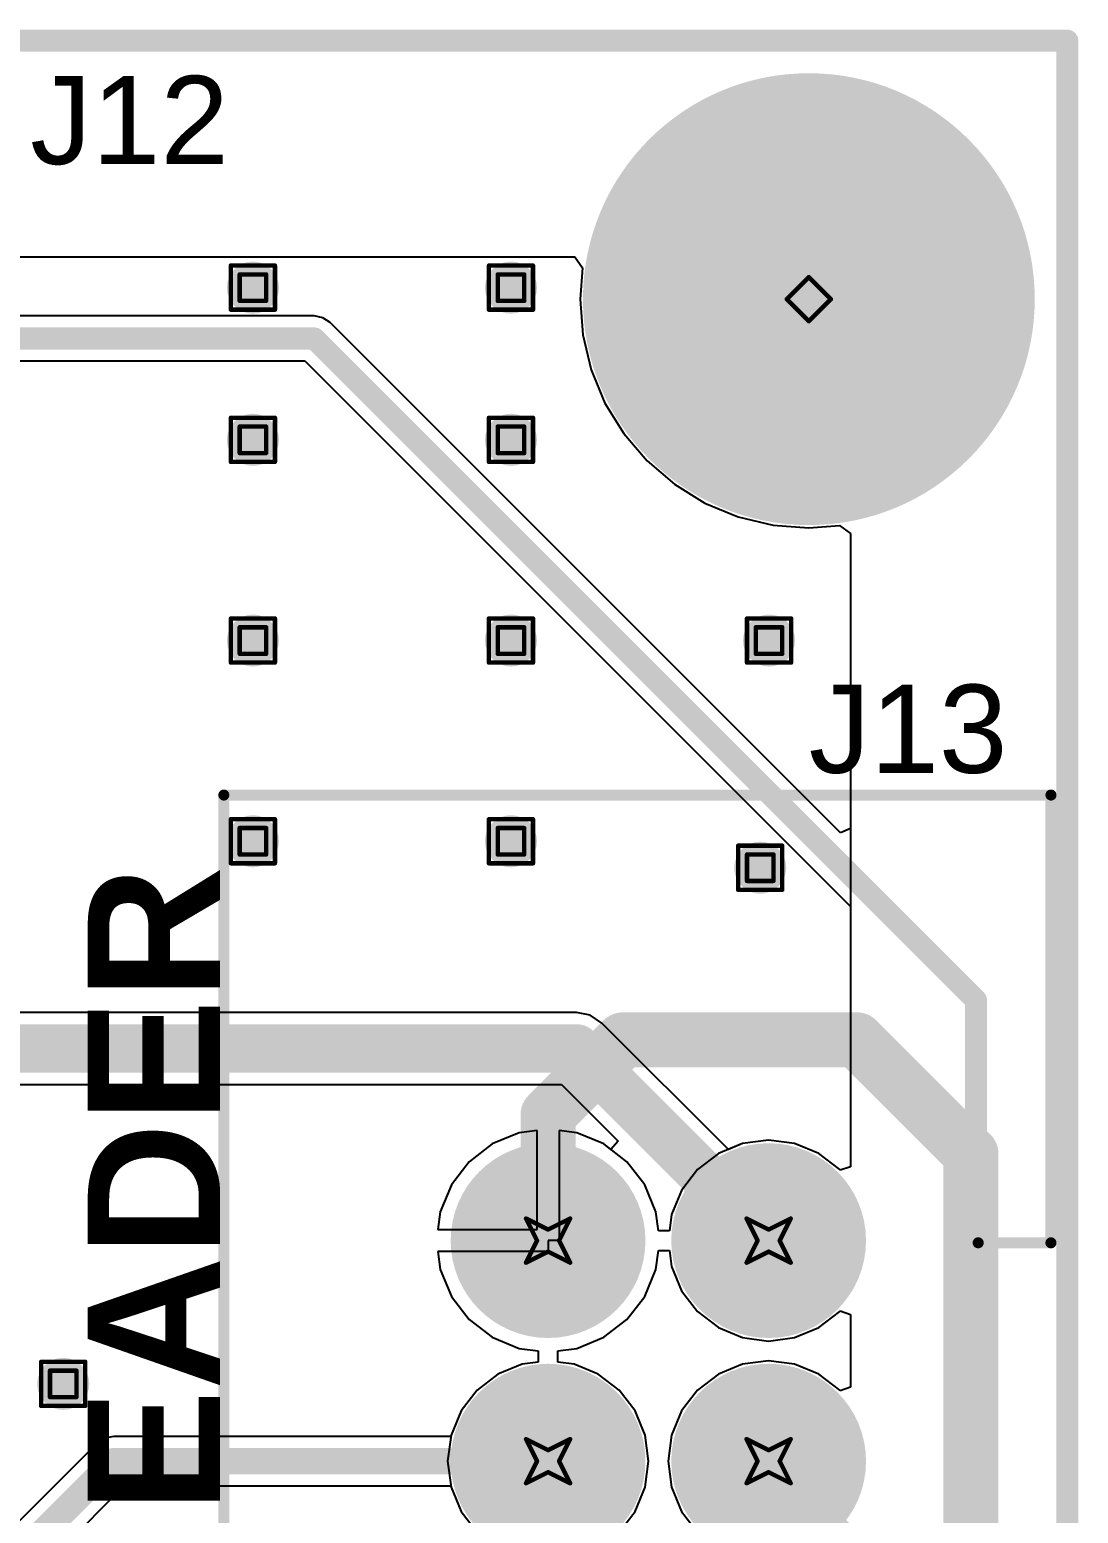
# Model space of a CAD drawing. Header units: inches. Extents: x -0.3 to 9.9, y -0.4 to 5.
# Drawn here: x 4.155 to 4.63, y 2.1 to 2.773 of the extents above; entities that cross this region are included whole.
import ezdxf

# ---------------------------------------------------------------- set-up
doc = ezdxf.new("R2010")
doc.units = ezdxf.units.IN
doc.header["$MEASUREMENT"] = 0
for name, color, linetype in [('Board Outline', 216, 'Continuous'), ('Bottom Layer', 5, 'Continuous'), ('Bottom Solder', 6, 'Continuous'), ('Drill Drawing', 1, 'Continuous'), ('Multi-Layer', 9, 'Continuous'), ('Pad Holes', 156, 'Continuous'), ('Top Layer', 1, 'Continuous'), ('Top Overlay', 2, 'Continuous'), ('Top Solder', 216, 'Continuous'), ('Via Holes', 16, 'Continuous')]:
    doc.layers.add(name, color=color, linetype=linetype)
doc.styles.add('Arial', font='', dxfattribs={"height": 0.2})
doc.styles.add('Arial_Bold', font='', dxfattribs={"height": 0.2})
doc.styles.get('Arial').set_extended_font_data('Arial')
doc.styles.get('Arial_Bold').set_extended_font_data('Arial', bold=True)

# ---------------------------------------------------------------- blocks, each defined once
blk = doc.blocks.new('BH254V_6P_122')
at = {"layer": 'Bottom Layer'}
h = blk.add_hatch(color=5, dxfattribs=at)
edge = h.paths.add_edge_path()
edge.add_arc((-0.1, 0.05), 0.0401575, 0, 360)
h = blk.add_hatch(color=5, dxfattribs=at)
edge = h.paths.add_edge_path()
edge.add_arc((0, 0.05), 0.0401575, 0, 360)
h = blk.add_hatch(color=5, dxfattribs=at)
edge = h.paths.add_edge_path()
edge.add_arc((0.1, 0.05), 0.0401575, 0, 360)
blk.add_hatch(color=5, dxfattribs=at).paths.add_polyline_path([(-0.1401575, -0.0098425), (-0.0598425, -0.0098425), (-0.0598425, -0.0901575), (-0.1401575, -0.0901575)])
h = blk.add_hatch(color=5, dxfattribs=at)
edge = h.paths.add_edge_path()
edge.add_arc((0, -0.05), 0.0401575, 0, 360)
h = blk.add_hatch(color=5, dxfattribs=at)
edge = h.paths.add_edge_path()
edge.add_arc((0.1, -0.05), 0.0401575, 0, 360)
at = {"layer": 'Bottom Solder'}
h = blk.add_hatch(color=6, dxfattribs=at)
edge = h.paths.add_edge_path()
edge.add_arc((-0.1, 0.05), 0.0441575, 0, 360)
h = blk.add_hatch(color=6, dxfattribs=at)
edge = h.paths.add_edge_path()
edge.add_arc((0, 0.05), 0.0441575, 0, 360)
h = blk.add_hatch(color=6, dxfattribs=at)
edge = h.paths.add_edge_path()
edge.add_arc((0.1, 0.05), 0.0441575, 0, 360)
blk.add_hatch(color=6, dxfattribs=at).paths.add_polyline_path([(-0.1441575, -0.0058425), (-0.0558425, -0.0058425), (-0.0558425, -0.0941575), (-0.1441575, -0.0941575)])
h = blk.add_hatch(color=6, dxfattribs=at)
edge = h.paths.add_edge_path()
edge.add_arc((0, -0.05), 0.0441575, 0, 360)
h = blk.add_hatch(color=6, dxfattribs=at)
edge = h.paths.add_edge_path()
edge.add_arc((0.1, -0.05), 0.0441575, 0, 360)
at = {"layer": 'Multi-Layer'}
h = blk.add_hatch(color=9, dxfattribs=at)
edge = h.paths.add_edge_path()
edge.add_arc((-0.1, 0.05), 0.0401575, 0, 360)
h = blk.add_hatch(color=9, dxfattribs=at)
edge = h.paths.add_edge_path()
edge.add_arc((0, 0.05), 0.0401575, 0, 360)
h = blk.add_hatch(color=9, dxfattribs=at)
edge = h.paths.add_edge_path()
edge.add_arc((0.1, 0.05), 0.0401575, 0, 360)
blk.add_hatch(color=9, dxfattribs=at).paths.add_polyline_path([(-0.1401575, -0.0098425), (-0.0598425, -0.0098425), (-0.0598425, -0.0901575), (-0.1401575, -0.0901575)])
h = blk.add_hatch(color=9, dxfattribs=at)
edge = h.paths.add_edge_path()
edge.add_arc((0, -0.05), 0.0401575, 0, 360)
h = blk.add_hatch(color=9, dxfattribs=at)
edge = h.paths.add_edge_path()
edge.add_arc((0.1, -0.05), 0.0401575, 0, 360)
at = {"layer": 'Pad Holes'}
h = blk.add_hatch(color=7, dxfattribs=at)
edge = h.paths.add_edge_path()
edge.add_arc((-0.1, 0.05), 0.0200787, 0, 360)
h = blk.add_hatch(color=7, dxfattribs=at)
edge = h.paths.add_edge_path()
edge.add_arc((0, 0.05), 0.0200787, 0, 360)
h = blk.add_hatch(color=7, dxfattribs=at)
edge = h.paths.add_edge_path()
edge.add_arc((0.1, 0.05), 0.0200787, 0, 360)
h = blk.add_hatch(color=7, dxfattribs=at)
edge = h.paths.add_edge_path()
edge.add_arc((-0.1, -0.05), 0.0200787, 0, 360)
h = blk.add_hatch(color=7, dxfattribs=at)
edge = h.paths.add_edge_path()
edge.add_arc((0, -0.05), 0.0200787, 0, 360)
h = blk.add_hatch(color=7, dxfattribs=at)
edge = h.paths.add_edge_path()
edge.add_arc((0.1, -0.05), 0.0200787, 0, 360)
at = {"layer": 'Top Layer'}
h = blk.add_hatch(color=1, dxfattribs=at)
edge = h.paths.add_edge_path()
edge.add_arc((-0.1, 0.05), 0.0401575, 0, 360)
h = blk.add_hatch(color=1, dxfattribs=at)
edge = h.paths.add_edge_path()
edge.add_arc((0, 0.05), 0.0401575, 0, 360)
h = blk.add_hatch(color=1, dxfattribs=at)
edge = h.paths.add_edge_path()
edge.add_arc((0.1, 0.05), 0.0401575, 0, 360)
blk.add_hatch(color=1, dxfattribs=at).paths.add_polyline_path([(-0.1401575, -0.0098425), (-0.0598425, -0.0098425), (-0.0598425, -0.0901575), (-0.1401575, -0.0901575)])
h = blk.add_hatch(color=1, dxfattribs=at)
edge = h.paths.add_edge_path()
edge.add_arc((0, -0.05), 0.0401575, 0, 360)
h = blk.add_hatch(color=1, dxfattribs=at)
edge = h.paths.add_edge_path()
edge.add_arc((0.1, -0.05), 0.0401575, 0, 360)
at = {"layer": 'Top Overlay'}
blk.add_hatch(color=2, dxfattribs=at).paths.add_polyline_path([(-0.0955, -0.103), (-0.107, -0.103), (-0.107, -0.1105), (-0.0955, -0.1105)])
at = {"layer": 'Top Solder'}
h = blk.add_hatch(color=216, dxfattribs=at)
edge = h.paths.add_edge_path()
edge.add_arc((-0.1, 0.05), 0.0441575, 0, 360)
h = blk.add_hatch(color=216, dxfattribs=at)
edge = h.paths.add_edge_path()
edge.add_arc((0, 0.05), 0.0441575, 0, 360)
h = blk.add_hatch(color=216, dxfattribs=at)
edge = h.paths.add_edge_path()
edge.add_arc((0.1, 0.05), 0.0441575, 0, 360)
blk.add_hatch(color=216, dxfattribs=at).paths.add_polyline_path([(-0.1441575, -0.0058425), (-0.0558425, -0.0058425), (-0.0558425, -0.0941575), (-0.1441575, -0.0941575)])
h = blk.add_hatch(color=216, dxfattribs=at)
edge = h.paths.add_edge_path()
edge.add_arc((0, -0.05), 0.0441575, 0, 360)
h = blk.add_hatch(color=216, dxfattribs=at)
edge = h.paths.add_edge_path()
edge.add_arc((0.1, -0.05), 0.0441575, 0, 360)
at = {"layer": 'Top Overlay', "const_width": 0.005}
for points in [[(-0.301, 0.197), (-0.301, -0.178)], [(-0.301, 0.197), (0.302, 0.197)], [(0.302, 0.197), (0.302, -0.178)], [(-0.101, -0.1), (-0.112, -0.111)], [(-0.101, -0.1), (-0.09, -0.111)], [(-0.112, -0.111), (-0.09, -0.111)], [(-0.1, -0.145), (-0.1, -0.178)], [(-0.1, -0.145), (0.099, -0.145)], [(0.099, -0.145), (0.099, -0.178)], [(-0.301, -0.178), (-0.1, -0.178)], [(0.099, -0.178), (0.302, -0.178)]]:
    blk.add_lwpolyline(points, dxfattribs=at)
at = {"layer": 'Top Overlay', "const_width": 0.0025}
for points in [[(-0.30225, 0.197, 1), (-0.29975, 0.197, 1)], [(-0.30225, 0.197, 1), (-0.29975, 0.197, 1)], [(0.30075, 0.197, 1), (0.30325, 0.197, 1)], [(0.30075, 0.197, 1), (0.30325, 0.197, 1)], [(-0.10225, -0.1, 1), (-0.09975, -0.1, 1)], [(-0.10225, -0.1, 1), (-0.09975, -0.1, 1)], [(-0.11325, -0.111, 1), (-0.11075, -0.111, 1)], [(-0.11325, -0.111, 1), (-0.11075, -0.111, 1)], [(-0.09125, -0.111, 1), (-0.08875, -0.111, 1)], [(-0.09125, -0.111, 1), (-0.08875, -0.111, 1)], [(-0.10125, -0.145, 1), (-0.09875, -0.145, 1)], [(-0.10125, -0.145, 1), (-0.09875, -0.145, 1)], [(0.09775, -0.145, 1), (0.10025, -0.145, 1)], [(0.09775, -0.145, 1), (0.10025, -0.145, 1)], [(-0.30225, -0.178, 1), (-0.29975, -0.178, 1)], [(-0.30225, -0.178, 1), (-0.29975, -0.178, 1)], [(-0.10125, -0.178, 1), (-0.09875, -0.178, 1)], [(-0.10125, -0.178, 1), (-0.09875, -0.178, 1)], [(0.09775, -0.178, 1), (0.10025, -0.178, 1)], [(0.09775, -0.178, 1), (0.10025, -0.178, 1)], [(0.30075, -0.178, 1), (0.30325, -0.178, 1)], [(0.30075, -0.178, 1), (0.30325, -0.178, 1)]]:
    blk.add_lwpolyline(points, format="xyb", close=True, dxfattribs=at)

msp = doc.modelspace()

# ---------------------------------------------------------------- hatches: boundary and pattern name
at = {"layer": 'Bottom Layer'}
h = msp.add_hatch(color=5, dxfattribs=at)
edge = h.paths.add_edge_path()
edge.add_arc((4.5080542, 2.6507712), 0.0984252, 0, 360)
h = msp.add_hatch(color=5, dxfattribs=at)
edge = h.paths.add_edge_path()
edge.add_arc((4.256, 2.656), 0.011811, 0, 360)
h = msp.add_hatch(color=5, dxfattribs=at)
edge = h.paths.add_edge_path()
edge.add_arc((4.373, 2.656), 0.011811, 0, 360)
h = msp.add_hatch(color=5, dxfattribs=at)
edge = h.paths.add_edge_path()
edge.add_arc((4.256, 2.587), 0.011811, 0, 360)
h = msp.add_hatch(color=5, dxfattribs=at)
edge = h.paths.add_edge_path()
edge.add_arc((4.373, 2.587), 0.011811, 0, 360)
h = msp.add_hatch(color=5, dxfattribs=at)
edge = h.paths.add_edge_path()
edge.add_arc((4.256, 2.496), 0.011811, 0, 360)
h = msp.add_hatch(color=5, dxfattribs=at)
edge = h.paths.add_edge_path()
edge.add_arc((4.373, 2.496), 0.011811, 0, 360)
h = msp.add_hatch(color=5, dxfattribs=at)
edge = h.paths.add_edge_path()
edge.add_arc((4.49, 2.496), 0.011811, 0, 360)
h = msp.add_hatch(color=5, dxfattribs=at)
edge = h.paths.add_edge_path()
edge.add_arc((4.256, 2.405), 0.011811, 0, 360)
h = msp.add_hatch(color=5, dxfattribs=at)
edge = h.paths.add_edge_path()
edge.add_arc((4.373, 2.405), 0.011811, 0, 360)
h = msp.add_hatch(color=5, dxfattribs=at)
edge = h.paths.add_edge_path()
edge.add_arc((4.486, 2.393), 0.011811, 0, 360)
h = msp.add_hatch(color=5, dxfattribs=at)
edge = h.paths.add_edge_path()
edge.add_arc((4.17, 2.159), 0.011811, 0, 360)
at = {"layer": 'Bottom Solder'}
h = msp.add_hatch(color=6, dxfattribs=at)
edge = h.paths.add_edge_path()
edge.add_arc((4.5080542, 2.6507712), 0.1024252, 0, 360)
h = msp.add_hatch(color=6, dxfattribs=at)
edge = h.paths.add_edge_path()
edge.add_arc((4.256, 2.656), 0.0059055, 0, 360)
h = msp.add_hatch(color=6, dxfattribs=at)
edge = h.paths.add_edge_path()
edge.add_arc((4.373, 2.656), 0.0059055, 0, 360)
h = msp.add_hatch(color=6, dxfattribs=at)
edge = h.paths.add_edge_path()
edge.add_arc((4.256, 2.587), 0.0059055, 0, 360)
h = msp.add_hatch(color=6, dxfattribs=at)
edge = h.paths.add_edge_path()
edge.add_arc((4.373, 2.587), 0.0059055, 0, 360)
h = msp.add_hatch(color=6, dxfattribs=at)
edge = h.paths.add_edge_path()
edge.add_arc((4.256, 2.496), 0.0059055, 0, 360)
h = msp.add_hatch(color=6, dxfattribs=at)
edge = h.paths.add_edge_path()
edge.add_arc((4.373, 2.496), 0.0059055, 0, 360)
h = msp.add_hatch(color=6, dxfattribs=at)
edge = h.paths.add_edge_path()
edge.add_arc((4.49, 2.496), 0.0059055, 0, 360)
h = msp.add_hatch(color=6, dxfattribs=at)
edge = h.paths.add_edge_path()
edge.add_arc((4.256, 2.405), 0.0059055, 0, 360)
h = msp.add_hatch(color=6, dxfattribs=at)
edge = h.paths.add_edge_path()
edge.add_arc((4.373, 2.405), 0.0059055, 0, 360)
h = msp.add_hatch(color=6, dxfattribs=at)
edge = h.paths.add_edge_path()
edge.add_arc((4.486, 2.393), 0.0059055, 0, 360)
h = msp.add_hatch(color=6, dxfattribs=at)
edge = h.paths.add_edge_path()
edge.add_arc((4.17, 2.159), 0.0059055, 0, 360)
at = {"layer": 'Multi-Layer'}
h = msp.add_hatch(color=9, dxfattribs=at)
edge = h.paths.add_edge_path()
edge.add_arc((4.5080542, 2.6507712), 0.0984252, 0, 360)
at = {"layer": 'Pad Holes'}
h = msp.add_hatch(color=7, dxfattribs=at)
edge = h.paths.add_edge_path()
edge.add_arc((4.5080542, 2.6507712), 0.0610236, 0, 360)
at = {"layer": 'Top Layer'}
h = msp.add_hatch(color=1, dxfattribs=at)
edge = h.paths.add_edge_path()
edge.add_arc((4.5080542, 2.6507712), 0.0984252, 0, 360)
h = msp.add_hatch(color=1, dxfattribs=at)
edge = h.paths.add_edge_path()
edge.add_arc((4.256, 2.656), 0.011811, 0, 360)
h = msp.add_hatch(color=1, dxfattribs=at)
edge = h.paths.add_edge_path()
edge.add_arc((4.373, 2.656), 0.011811, 0, 360)
h = msp.add_hatch(color=1, dxfattribs=at)
edge = h.paths.add_edge_path()
edge.add_arc((4.256, 2.587), 0.011811, 0, 360)
h = msp.add_hatch(color=1, dxfattribs=at)
edge = h.paths.add_edge_path()
edge.add_arc((4.373, 2.587), 0.011811, 0, 360)
h = msp.add_hatch(color=1, dxfattribs=at)
edge = h.paths.add_edge_path()
edge.add_arc((4.256, 2.496), 0.011811, 0, 360)
h = msp.add_hatch(color=1, dxfattribs=at)
edge = h.paths.add_edge_path()
edge.add_arc((4.373, 2.496), 0.011811, 0, 360)
h = msp.add_hatch(color=1, dxfattribs=at)
edge = h.paths.add_edge_path()
edge.add_arc((4.49, 2.496), 0.011811, 0, 360)
h = msp.add_hatch(color=1, dxfattribs=at)
edge = h.paths.add_edge_path()
edge.add_arc((4.256, 2.405), 0.011811, 0, 360)
h = msp.add_hatch(color=1, dxfattribs=at)
edge = h.paths.add_edge_path()
edge.add_arc((4.373, 2.405), 0.011811, 0, 360)
h = msp.add_hatch(color=1, dxfattribs=at)
edge = h.paths.add_edge_path()
edge.add_arc((4.486, 2.393), 0.011811, 0, 360)
h = msp.add_hatch(color=1, dxfattribs=at)
edge = h.paths.add_edge_path()
edge.add_arc((4.17, 2.159), 0.011811, 0, 360)
at = {"layer": 'Top Solder'}
h = msp.add_hatch(color=216, dxfattribs=at)
edge = h.paths.add_edge_path()
edge.add_arc((4.5080542, 2.6507712), 0.1024252, 0, 360)
h = msp.add_hatch(color=216, dxfattribs=at)
edge = h.paths.add_edge_path()
edge.add_arc((4.256, 2.656), 0.0059055, 0, 360)
h = msp.add_hatch(color=216, dxfattribs=at)
edge = h.paths.add_edge_path()
edge.add_arc((4.373, 2.656), 0.0059055, 0, 360)
h = msp.add_hatch(color=216, dxfattribs=at)
edge = h.paths.add_edge_path()
edge.add_arc((4.256, 2.587), 0.0059055, 0, 360)
h = msp.add_hatch(color=216, dxfattribs=at)
edge = h.paths.add_edge_path()
edge.add_arc((4.373, 2.587), 0.0059055, 0, 360)
h = msp.add_hatch(color=216, dxfattribs=at)
edge = h.paths.add_edge_path()
edge.add_arc((4.256, 2.496), 0.0059055, 0, 360)
h = msp.add_hatch(color=216, dxfattribs=at)
edge = h.paths.add_edge_path()
edge.add_arc((4.373, 2.496), 0.0059055, 0, 360)
h = msp.add_hatch(color=216, dxfattribs=at)
edge = h.paths.add_edge_path()
edge.add_arc((4.49, 2.496), 0.0059055, 0, 360)
h = msp.add_hatch(color=216, dxfattribs=at)
edge = h.paths.add_edge_path()
edge.add_arc((4.256, 2.405), 0.0059055, 0, 360)
h = msp.add_hatch(color=216, dxfattribs=at)
edge = h.paths.add_edge_path()
edge.add_arc((4.373, 2.405), 0.0059055, 0, 360)
h = msp.add_hatch(color=216, dxfattribs=at)
edge = h.paths.add_edge_path()
edge.add_arc((4.486, 2.393), 0.0059055, 0, 360)
h = msp.add_hatch(color=216, dxfattribs=at)
edge = h.paths.add_edge_path()
edge.add_arc((4.17, 2.159), 0.0059055, 0, 360)
at = {"layer": 'Via Holes'}
h = msp.add_hatch(color=7, dxfattribs=at)
edge = h.paths.add_edge_path()
edge.add_arc((4.256, 2.656), 0.0059055, 0, 360)
h = msp.add_hatch(color=7, dxfattribs=at)
edge = h.paths.add_edge_path()
edge.add_arc((4.373, 2.656), 0.0059055, 0, 360)
h = msp.add_hatch(color=7, dxfattribs=at)
edge = h.paths.add_edge_path()
edge.add_arc((4.256, 2.587), 0.0059055, 0, 360)
h = msp.add_hatch(color=7, dxfattribs=at)
edge = h.paths.add_edge_path()
edge.add_arc((4.373, 2.587), 0.0059055, 0, 360)
h = msp.add_hatch(color=7, dxfattribs=at)
edge = h.paths.add_edge_path()
edge.add_arc((4.256, 2.496), 0.0059055, 0, 360)
h = msp.add_hatch(color=7, dxfattribs=at)
edge = h.paths.add_edge_path()
edge.add_arc((4.373, 2.496), 0.0059055, 0, 360)
h = msp.add_hatch(color=7, dxfattribs=at)
edge = h.paths.add_edge_path()
edge.add_arc((4.49, 2.496), 0.0059055, 0, 360)
h = msp.add_hatch(color=7, dxfattribs=at)
edge = h.paths.add_edge_path()
edge.add_arc((4.256, 2.405), 0.0059055, 0, 360)
h = msp.add_hatch(color=7, dxfattribs=at)
edge = h.paths.add_edge_path()
edge.add_arc((4.373, 2.405), 0.0059055, 0, 360)
h = msp.add_hatch(color=7, dxfattribs=at)
edge = h.paths.add_edge_path()
edge.add_arc((4.486, 2.393), 0.0059055, 0, 360)
h = msp.add_hatch(color=7, dxfattribs=at)
edge = h.paths.add_edge_path()
edge.add_arc((4.17, 2.159), 0.0059055, 0, 360)

# ---------------------------------------------------------------- linework, layer by layer
at = {"layer": 'Board Outline', "const_width": 0.01}
for points in [[(-0.1171772, 2.7679486), (4.625232, 2.7679486)], [(4.625232, 2.7679486), (4.6252322, -0.122)]]:
    msp.add_lwpolyline(points, dxfattribs=at)
at = {"layer": 'Board Outline', "const_width": 0.005}
msp.add_lwpolyline([(4.622732, 2.7679486, 1), (4.627732, 2.7679486, 1)], format="xyb", close=True, dxfattribs=at)
msp.add_lwpolyline([(4.622732, 2.7679486, 1), (4.627732, 2.7679486, 1)], format="xyb", close=True, dxfattribs=at)
at = {"layer": 'Bottom Layer'}
for p, q in [((3.9809801, 2.67), (4.4019303, 2.67)), ((4.4019303, 2.67), (4.405429, 2.6649999)), ((4.405429, 2.6649999), (4.4043092, 2.6507712)), ((4.4043092, 2.6507712), (4.4055865, 2.6345419)), ((4.2838226, 2.6431445), (3.9809801, 2.6431445)), ((4.2877244, 2.6423684), (4.2838226, 2.6431445)), ((4.2910322, 2.6401582), (4.2877244, 2.6423684)), ((4.5223806, 2.4088098), (4.2910322, 2.6401582)), ((4.4055865, 2.6345419), (4.4093868, 2.6187122)), ((3.9809801, 2.6227527), (4.2795993, 2.6227527)), ((4.2795993, 2.6227527), (4.527, 2.375352)), ((4.4093868, 2.6187122), (4.4156167, 2.603672)), ((4.4156167, 2.603672), (4.4241227, 2.5897914)), ((4.4241227, 2.5897914), (4.4346954, 2.5774124)), ((4.4346954, 2.5774124), (4.4470744, 2.5668397)), ((4.4470744, 2.5668397), (4.460955, 2.5583337)), ((4.460955, 2.5583337), (4.4759952, 2.5521038)), ((4.4759952, 2.5521038), (4.4918249, 2.5483035)), ((4.4918249, 2.5483035), (4.5080542, 2.5470262)), ((4.5080542, 2.5470262), (4.522, 2.5481238)), ((4.522, 2.5481238), (4.527, 2.5445031)), ((4.527, 2.5445031), (4.527, 2.4107233)), ((4.527, 2.4107233), (4.5223806, 2.4088098)), ((4.527, 2.375352), (4.527, 2.2574549)), ((4.4027145, 2.3273703), (3.7636881, 2.3273703)), ((4.4089574, 2.3261285), (4.4027145, 2.3273703)), ((4.4142499, 2.3225922), (4.4089574, 2.3261285)), ((4.4715741, 2.265268), (4.4142499, 2.3225922)), ((3.7636881, 2.2947433), (4.3959572, 2.2947433)), ((4.3959572, 2.2947433), (4.4216474, 2.2690531)), ((4.3848226, 2.2738806), (4.3767289, 2.2728151)), ((4.3848226, 2.2289486), (4.3848226, 2.2738806)), ((4.4029163, 2.2728151), (4.3948226, 2.2738806)), ((4.3948226, 2.2738806), (4.3948226, 2.2239486)), ((4.3645274, 2.2677611), (4.3540499, 2.2597213)), ((4.3767289, 2.2728151), (4.3645274, 2.2677611)), ((4.4151178, 2.2677611), (4.4029163, 2.2728151)), ((4.4183436, 2.2652858), (4.4151178, 2.2677611)), ((4.4216474, 2.2690531), (4.4183436, 2.2652858)), ((4.4780341, 2.2679438), (4.4715741, 2.265268)), ((4.4898226, 2.2694958), (4.4780341, 2.2679438)), ((4.5016111, 2.2679438), (4.4898226, 2.2694958)), ((4.5125962, 2.2633936), (4.5016111, 2.2679438)), ((4.5220293, 2.2561553), (4.5125962, 2.2633936)), ((4.3540499, 2.2597213), (4.3460101, 2.2492438)), ((4.5222653, 2.2558477), (4.5220293, 2.2561553)), ((4.527, 2.2574549), (4.5222653, 2.2558477)), ((4.3460101, 2.2492438), (4.3409561, 2.2370423)), ((4.3409561, 2.2370423), (4.3398906, 2.2289486)), ((4.3398906, 2.2289486), (4.3848226, 2.2289486)), ((4.3948226, 2.2239486), (4.3898226, 2.2239486)), ((4.3898226, 2.2239486), (4.3898226, 2.2189486)), ((4.3898226, 2.2189486), (4.3398906, 2.2189486)), ((4.3398906, 2.2189486), (4.3409561, 2.2108549)), ((4.4386891, 2.2108549), (4.4398226, 2.2194646)), ((4.4398226, 2.2194646), (4.4448657, 2.2194646)), ((4.4448657, 2.2194646), (4.4458274, 2.2121601)), ((4.3409561, 2.2108549), (4.3460101, 2.1986534)), ((4.4336351, 2.1986534), (4.4386891, 2.2108549)), ((4.4458274, 2.2121601), (4.4503776, 2.201175)), ((4.4503776, 2.201175), (4.4576159, 2.1917419)), ((4.3460101, 2.1986534), (4.3540499, 2.1881759)), ((4.4255953, 2.1881759), (4.4336351, 2.1986534)), ((4.3540499, 2.1881759), (4.3645274, 2.1801361)), ((4.4151178, 2.1801361), (4.4255953, 2.1881759)), ((4.4576159, 2.1917419), (4.467049, 2.1845036)), ((4.5125962, 2.1845036), (4.5220293, 2.1917419)), ((4.5220293, 2.1917419), (4.5222653, 2.1920495)), ((4.5222653, 2.1920495), (4.527, 2.1904423)), ((4.527, 2.1904423), (4.527, 2.1574549)), ((4.3645274, 2.1801361), (4.3767289, 2.1750821)), ((4.4029163, 2.1750821), (4.4151178, 2.1801361)), ((4.467049, 2.1845036), (4.4780341, 2.1799534)), ((4.4780341, 2.1799534), (4.4898226, 2.1784014)), ((4.4898226, 2.1784014), (4.5016111, 2.1799534)), ((4.5016111, 2.1799534), (4.5125962, 2.1845036)), ((4.3767289, 2.1750821), (4.3853386, 2.1739486)), ((4.3853386, 2.1739486), (4.3853386, 2.1689055)), ((4.3943066, 2.1739486), (4.4029163, 2.1750821)), ((4.3943066, 2.1689055), (4.3943066, 2.1739486)), ((4.3780341, 2.1679438), (4.367049, 2.1633936)), ((4.3853386, 2.1689055), (4.3780341, 2.1679438)), ((4.4016111, 2.1679438), (4.3943066, 2.1689055)), ((4.4125962, 2.1633936), (4.4016111, 2.1679438)), ((4.4780341, 2.1679438), (4.467049, 2.1633936)), ((4.4898226, 2.1694958), (4.4780341, 2.1679438)), ((4.5016111, 2.1679438), (4.4898226, 2.1694958)), ((4.5125962, 2.1633936), (4.5016111, 2.1679438)), ((4.367049, 2.1633936), (4.3576159, 2.1561553)), ((4.4220293, 2.1561553), (4.4125962, 2.1633936)), ((4.467049, 2.1633936), (4.4576159, 2.1561553)), ((4.5220293, 2.1561553), (4.5125962, 2.1633936)), ((4.3576159, 2.1561553), (4.3503776, 2.1467222)), ((4.4292676, 2.1467222), (4.4220293, 2.1561553)), ((4.4576159, 2.1561553), (4.4503776, 2.1467222)), ((4.5222654, 2.1558477), (4.5220293, 2.1561553)), ((4.527, 2.1574549), (4.5222654, 2.1558477)), ((4.3503776, 2.1467222), (4.3458274, 2.1357371)), ((4.4338178, 2.1357371), (4.4292676, 2.1467222)), ((4.4503776, 2.1467222), (4.4458274, 2.1357371)), ((4.1886566, 2.1343104), (4.185018, 2.1318792)), ((4.1929486, 2.1351642), (4.1886566, 2.1343104)), ((4.1929491, 2.1351641), (4.1929486, 2.1351642)), ((4.345752, 2.1351641), (4.1929491, 2.1351641)), ((4.3458274, 2.1357371), (4.345752, 2.1351641)), ((4.4353698, 2.1239486), (4.4338178, 2.1357371)), ((4.4458274, 2.1357371), (4.4442754, 2.1239486)), ((4.1850178, 2.1318789), (3.9106575, 1.8575187)), ((4.185018, 2.1318792), (4.1850178, 2.1318789)), ((4.4338178, 2.1121601), (4.4353698, 2.1239486)), ((4.4442754, 2.1239486), (4.4458274, 2.1121601)), ((3.9930767, 1.9082155), (4.1975942, 2.1127331)), ((4.1975942, 2.1127331), (4.345752, 2.1127331)), ((4.345752, 2.1127331), (4.3458274, 2.1121601)), ((4.3458274, 2.1121601), (4.3503776, 2.101175)), ((4.4292676, 2.101175), (4.4338178, 2.1121601)), ((4.4458274, 2.1121601), (4.4503776, 2.101175)), ((4.3503776, 2.101175), (4.3576159, 2.0917419)), ((4.4220293, 2.0917419), (4.4292676, 2.101175)), ((4.4503776, 2.101175), (4.4576159, 2.0917419))]:
    msp.add_line(p, q, dxfattribs=at)
for points, const_width in [([(3.9358226, 2.6329486), (4.2838226, 2.6329486)], 0.01), ([(4.2838226, 2.6329486), (4.5838226, 2.3329486)], 0.01), ([(4.5838226, 1.895), (4.5838226, 2.3329486)], 0.01), ([(3.7569308, 2.3110568), (4.4027145, 2.3110568)], 0.022), ([(4.4027145, 2.3110568), (4.4898226, 2.2239487)], 0.022), ([(4.4898225, 2.2239487), (4.4898226, 2.2239486)], 0.022), ([(4.4898225, 2.2239484), (4.4898226, 2.2239486)], 0.022), ([(3.7708226, 1.7018226), (4.1929486, 2.1239486)], 0.012), ([(4.1929486, 2.1239486), (4.3898226, 2.1239486)], 0.012), ([(4.4898226, 2.1239486), (4.5498226, 2.0639486)], 0.012)]:
    msp.add_lwpolyline(points, dxfattribs=dict(at, const_width=const_width))
for points, const_width in [([(4.2813226, 2.6329486, 1), (4.2863226, 2.6329486, 1)], 0.005), ([(4.2813226, 2.6329486, 1), (4.2863226, 2.6329486, 1)], 0.005), ([(4.5813226, 2.3329486, 1), (4.5863226, 2.3329486, 1)], 0.005), ([(4.5813226, 2.3329486, 1), (4.5863226, 2.3329486, 1)], 0.005), ([(4.3972145, 2.3110568, 1), (4.4082145, 2.3110568, 1)], 0.011), ([(4.3972145, 2.3110568, 1), (4.4082145, 2.3110568, 1)], 0.011), ([(4.4843225, 2.2239487, 1), (4.4953225, 2.2239487, 1)], 0.011), ([(4.4843225, 2.2239484, 1), (4.4953225, 2.2239484, 1)], 0.011), ([(4.4843226, 2.2239487, 1), (4.4953226, 2.2239487, 1)], 0.011), ([(4.4843226, 2.2239486, 1), (4.4953226, 2.2239486, 1)], 0.011), ([(4.4843226, 2.2239486, 1), (4.4953226, 2.2239486, 1)], 0.011), ([(4.1899486, 2.1239486, 1), (4.1959486, 2.1239486, 1)], 0.006), ([(4.1899486, 2.1239486, 1), (4.1959486, 2.1239486, 1)], 0.006), ([(4.3868226, 2.1239486, 1), (4.3928226, 2.1239486, 1)], 0.006), ([(4.4868226, 2.1239486, 1), (4.4928226, 2.1239486, 1)], 0.006)]:
    msp.add_lwpolyline(points, format="xyb", close=True, dxfattribs=dict(at, const_width=const_width))
at = {"layer": 'Drill Drawing', "const_width": 0.002}
for points in [[(4.246, 2.666), (4.266, 2.666)], [(4.246, 2.646), (4.246, 2.666)], [(4.266, 2.646), (4.266, 2.666)], [(4.363, 2.666), (4.383, 2.666)], [(4.363, 2.646), (4.363, 2.666)], [(4.383, 2.646), (4.383, 2.666)], [(4.25, 2.662), (4.262, 2.662)], [(4.25, 2.65), (4.25, 2.662)], [(4.262, 2.65), (4.262, 2.662)], [(4.367, 2.662), (4.379, 2.662)], [(4.367, 2.65), (4.367, 2.662)], [(4.379, 2.65), (4.379, 2.662)], [(4.4980542, 2.6507712), (4.5080542, 2.6607712)], [(4.5080542, 2.6607712), (4.5180542, 2.6507712)], [(4.25, 2.65), (4.262, 2.65)], [(4.367, 2.65), (4.379, 2.65)], [(4.4980542, 2.6507712), (4.5080542, 2.6407712)], [(4.5080542, 2.6407712), (4.5180542, 2.6507712)], [(4.246, 2.646), (4.266, 2.646)], [(4.363, 2.646), (4.383, 2.646)], [(4.246, 2.597), (4.266, 2.597)], [(4.246, 2.577), (4.246, 2.597)], [(4.266, 2.577), (4.266, 2.597)], [(4.363, 2.597), (4.383, 2.597)], [(4.363, 2.577), (4.363, 2.597)], [(4.383, 2.577), (4.383, 2.597)], [(4.25, 2.593), (4.262, 2.593)], [(4.25, 2.581), (4.25, 2.593)], [(4.262, 2.581), (4.262, 2.593)], [(4.367, 2.593), (4.379, 2.593)], [(4.367, 2.581), (4.367, 2.593)], [(4.379, 2.581), (4.379, 2.593)], [(4.246, 2.577), (4.266, 2.577)], [(4.25, 2.581), (4.262, 2.581)], [(4.363, 2.577), (4.383, 2.577)], [(4.367, 2.581), (4.379, 2.581)], [(4.246, 2.506), (4.266, 2.506)], [(4.246, 2.486), (4.246, 2.506)], [(4.25, 2.502), (4.262, 2.502)], [(4.25, 2.49), (4.25, 2.502)], [(4.262, 2.49), (4.262, 2.502)], [(4.266, 2.486), (4.266, 2.506)], [(4.363, 2.506), (4.383, 2.506)], [(4.363, 2.486), (4.363, 2.506)], [(4.367, 2.502), (4.379, 2.502)], [(4.367, 2.49), (4.367, 2.502)], [(4.379, 2.49), (4.379, 2.502)], [(4.383, 2.486), (4.383, 2.506)], [(4.48, 2.506), (4.5, 2.506)], [(4.48, 2.486), (4.48, 2.506)], [(4.484, 2.502), (4.496, 2.502)], [(4.484, 2.49), (4.484, 2.502)], [(4.496, 2.49), (4.496, 2.502)], [(4.5, 2.486), (4.5, 2.506)], [(4.25, 2.49), (4.262, 2.49)], [(4.367, 2.49), (4.379, 2.49)], [(4.484, 2.49), (4.496, 2.49)], [(4.246, 2.486), (4.266, 2.486)], [(4.363, 2.486), (4.383, 2.486)], [(4.48, 2.486), (4.5, 2.486)], [(4.246, 2.415), (4.266, 2.415)], [(4.246, 2.395), (4.246, 2.415)], [(4.266, 2.395), (4.266, 2.415)], [(4.363, 2.415), (4.383, 2.415)], [(4.363, 2.395), (4.363, 2.415)], [(4.383, 2.395), (4.383, 2.415)], [(4.25, 2.411), (4.262, 2.411)], [(4.25, 2.399), (4.25, 2.411)], [(4.262, 2.399), (4.262, 2.411)], [(4.367, 2.411), (4.379, 2.411)], [(4.367, 2.399), (4.367, 2.411)], [(4.379, 2.399), (4.379, 2.411)], [(4.476, 2.403), (4.496, 2.403)], [(4.476, 2.383), (4.476, 2.403)], [(4.496, 2.383), (4.496, 2.403)], [(4.246, 2.395), (4.266, 2.395)], [(4.25, 2.399), (4.262, 2.399)], [(4.363, 2.395), (4.383, 2.395)], [(4.367, 2.399), (4.379, 2.399)], [(4.48, 2.399), (4.492, 2.399)], [(4.48, 2.387), (4.48, 2.399)], [(4.492, 2.387), (4.492, 2.399)], [(4.48, 2.387), (4.492, 2.387)], [(4.476, 2.383), (4.496, 2.383)], [(4.3798226, 2.2339486), (4.3898226, 2.2289486)], [(4.3798226, 2.2339486), (4.3848226, 2.2239486)], [(4.3898226, 2.2289486), (4.3998226, 2.2339486)], [(4.3948226, 2.2239486), (4.3998226, 2.2339486)], [(4.4798226, 2.2339486), (4.4898226, 2.2289486)], [(4.4798226, 2.2339486), (4.4848226, 2.2239486)], [(4.4898226, 2.2289486), (4.4998226, 2.2339486)], [(4.4948226, 2.2239486), (4.4998226, 2.2339486)], [(4.3798226, 2.2139486), (4.3848226, 2.2239486)], [(4.3798226, 2.2139486), (4.3898226, 2.2189486)], [(4.3898226, 2.2189486), (4.3998226, 2.2139486)], [(4.3948226, 2.2239486), (4.3998226, 2.2139486)], [(4.4798226, 2.2139486), (4.4848226, 2.2239486)], [(4.4798226, 2.2139486), (4.4898226, 2.2189486)], [(4.4898226, 2.2189486), (4.4998226, 2.2139486)], [(4.4948226, 2.2239486), (4.4998226, 2.2139486)], [(4.16, 2.169), (4.18, 2.169)], [(4.16, 2.149), (4.16, 2.169)], [(4.164, 2.165), (4.176, 2.165)], [(4.164, 2.153), (4.164, 2.165)], [(4.176, 2.153), (4.176, 2.165)], [(4.18, 2.149), (4.18, 2.169)], [(4.164, 2.153), (4.176, 2.153)], [(4.16, 2.149), (4.18, 2.149)], [(4.3798226, 2.1339486), (4.3898226, 2.1289486)], [(4.3798226, 2.1339486), (4.3848226, 2.1239486)], [(4.3898226, 2.1289486), (4.3998226, 2.1339486)], [(4.3948226, 2.1239486), (4.3998226, 2.1339486)], [(4.4798226, 2.1339486), (4.4898226, 2.1289486)], [(4.4798226, 2.1339486), (4.4848226, 2.1239486)], [(4.4898226, 2.1289486), (4.4998226, 2.1339486)], [(4.4948226, 2.1239486), (4.4998226, 2.1339486)], [(4.3798226, 2.1139486), (4.3848226, 2.1239486)], [(4.3798226, 2.1139486), (4.3898226, 2.1189486)], [(4.3898226, 2.1189486), (4.3998226, 2.1139486)], [(4.3948226, 2.1239486), (4.3998226, 2.1139486)], [(4.4798226, 2.1139486), (4.4848226, 2.1239486)], [(4.4798226, 2.1139486), (4.4898226, 2.1189486)], [(4.4898226, 2.1189486), (4.4998226, 2.1139486)], [(4.4948226, 2.1239486), (4.4998226, 2.1139486)]]:
    msp.add_lwpolyline(points, dxfattribs=at)
at = {"layer": 'Drill Drawing', "const_width": 0.001}
for points in [[(4.2455, 2.666, 1), (4.2465, 2.666, 1)], [(4.2455, 2.666, 1), (4.2465, 2.666, 1)], [(4.2655, 2.666, 1), (4.2665, 2.666, 1)], [(4.2655, 2.666, 1), (4.2665, 2.666, 1)], [(4.3625, 2.666, 1), (4.3635, 2.666, 1)], [(4.3625, 2.666, 1), (4.3635, 2.666, 1)], [(4.3825, 2.666, 1), (4.3835, 2.666, 1)], [(4.3825, 2.666, 1), (4.3835, 2.666, 1)], [(4.2495, 2.662, 1), (4.2505, 2.662, 1)], [(4.2495, 2.662, 1), (4.2505, 2.662, 1)], [(4.2615, 2.662, 1), (4.2625, 2.662, 1)], [(4.2615, 2.662, 1), (4.2625, 2.662, 1)], [(4.3665, 2.662, 1), (4.3675, 2.662, 1)], [(4.3665, 2.662, 1), (4.3675, 2.662, 1)], [(4.3785, 2.662, 1), (4.3795, 2.662, 1)], [(4.3785, 2.662, 1), (4.3795, 2.662, 1)], [(4.5075542, 2.6607712, 1), (4.5085542, 2.6607712, 1)], [(4.5075542, 2.6607712, 1), (4.5085542, 2.6607712, 1)], [(4.2495, 2.65, 1), (4.2505, 2.65, 1)], [(4.2495, 2.65, 1), (4.2505, 2.65, 1)], [(4.2615, 2.65, 1), (4.2625, 2.65, 1)], [(4.2615, 2.65, 1), (4.2625, 2.65, 1)], [(4.3665, 2.65, 1), (4.3675, 2.65, 1)], [(4.3665, 2.65, 1), (4.3675, 2.65, 1)], [(4.3785, 2.65, 1), (4.3795, 2.65, 1)], [(4.3785, 2.65, 1), (4.3795, 2.65, 1)], [(4.4975542, 2.6507712, 1), (4.4985542, 2.6507712, 1)], [(4.4975542, 2.6507712, 1), (4.4985542, 2.6507712, 1)], [(4.5175542, 2.6507712, 1), (4.5185542, 2.6507712, 1)], [(4.5175542, 2.6507712, 1), (4.5185542, 2.6507712, 1)], [(4.2455, 2.646, 1), (4.2465, 2.646, 1)], [(4.2455, 2.646, 1), (4.2465, 2.646, 1)], [(4.2655, 2.646, 1), (4.2665, 2.646, 1)], [(4.2655, 2.646, 1), (4.2665, 2.646, 1)], [(4.3625, 2.646, 1), (4.3635, 2.646, 1)], [(4.3625, 2.646, 1), (4.3635, 2.646, 1)], [(4.3825, 2.646, 1), (4.3835, 2.646, 1)], [(4.3825, 2.646, 1), (4.3835, 2.646, 1)], [(4.5075542, 2.6407712, 1), (4.5085542, 2.6407712, 1)], [(4.5075542, 2.6407712, 1), (4.5085542, 2.6407712, 1)], [(4.2455, 2.597, 1), (4.2465, 2.597, 1)], [(4.2455, 2.597, 1), (4.2465, 2.597, 1)], [(4.2655, 2.597, 1), (4.2665, 2.597, 1)], [(4.2655, 2.597, 1), (4.2665, 2.597, 1)], [(4.3625, 2.597, 1), (4.3635, 2.597, 1)], [(4.3625, 2.597, 1), (4.3635, 2.597, 1)], [(4.3825, 2.597, 1), (4.3835, 2.597, 1)], [(4.3825, 2.597, 1), (4.3835, 2.597, 1)], [(4.2495, 2.593, 1), (4.2505, 2.593, 1)], [(4.2495, 2.593, 1), (4.2505, 2.593, 1)], [(4.2615, 2.593, 1), (4.2625, 2.593, 1)], [(4.2615, 2.593, 1), (4.2625, 2.593, 1)], [(4.3665, 2.593, 1), (4.3675, 2.593, 1)], [(4.3665, 2.593, 1), (4.3675, 2.593, 1)], [(4.3785, 2.593, 1), (4.3795, 2.593, 1)], [(4.3785, 2.593, 1), (4.3795, 2.593, 1)], [(4.2455, 2.577, 1), (4.2465, 2.577, 1)], [(4.2455, 2.577, 1), (4.2465, 2.577, 1)], [(4.2495, 2.581, 1), (4.2505, 2.581, 1)], [(4.2495, 2.581, 1), (4.2505, 2.581, 1)], [(4.2615, 2.581, 1), (4.2625, 2.581, 1)], [(4.2615, 2.581, 1), (4.2625, 2.581, 1)], [(4.2655, 2.577, 1), (4.2665, 2.577, 1)], [(4.2655, 2.577, 1), (4.2665, 2.577, 1)], [(4.3625, 2.577, 1), (4.3635, 2.577, 1)], [(4.3625, 2.577, 1), (4.3635, 2.577, 1)], [(4.3665, 2.581, 1), (4.3675, 2.581, 1)], [(4.3665, 2.581, 1), (4.3675, 2.581, 1)], [(4.3785, 2.581, 1), (4.3795, 2.581, 1)], [(4.3785, 2.581, 1), (4.3795, 2.581, 1)], [(4.3825, 2.577, 1), (4.3835, 2.577, 1)], [(4.3825, 2.577, 1), (4.3835, 2.577, 1)], [(4.2455, 2.506, 1), (4.2465, 2.506, 1)], [(4.2455, 2.506, 1), (4.2465, 2.506, 1)], [(4.2495, 2.502, 1), (4.2505, 2.502, 1)], [(4.2495, 2.502, 1), (4.2505, 2.502, 1)], [(4.2615, 2.502, 1), (4.2625, 2.502, 1)], [(4.2615, 2.502, 1), (4.2625, 2.502, 1)], [(4.2655, 2.506, 1), (4.2665, 2.506, 1)], [(4.2655, 2.506, 1), (4.2665, 2.506, 1)], [(4.3625, 2.506, 1), (4.3635, 2.506, 1)], [(4.3625, 2.506, 1), (4.3635, 2.506, 1)], [(4.3665, 2.502, 1), (4.3675, 2.502, 1)], [(4.3665, 2.502, 1), (4.3675, 2.502, 1)], [(4.3785, 2.502, 1), (4.3795, 2.502, 1)], [(4.3785, 2.502, 1), (4.3795, 2.502, 1)], [(4.3825, 2.506, 1), (4.3835, 2.506, 1)], [(4.3825, 2.506, 1), (4.3835, 2.506, 1)], [(4.4795, 2.506, 1), (4.4805, 2.506, 1)], [(4.4795, 2.506, 1), (4.4805, 2.506, 1)], [(4.4835, 2.502, 1), (4.4845, 2.502, 1)], [(4.4835, 2.502, 1), (4.4845, 2.502, 1)], [(4.4955, 2.502, 1), (4.4965, 2.502, 1)], [(4.4955, 2.502, 1), (4.4965, 2.502, 1)], [(4.4995, 2.506, 1), (4.5005, 2.506, 1)], [(4.4995, 2.506, 1), (4.5005, 2.506, 1)], [(4.2495, 2.49, 1), (4.2505, 2.49, 1)], [(4.2495, 2.49, 1), (4.2505, 2.49, 1)], [(4.2615, 2.49, 1), (4.2625, 2.49, 1)], [(4.2615, 2.49, 1), (4.2625, 2.49, 1)], [(4.3665, 2.49, 1), (4.3675, 2.49, 1)], [(4.3665, 2.49, 1), (4.3675, 2.49, 1)], [(4.3785, 2.49, 1), (4.3795, 2.49, 1)], [(4.3785, 2.49, 1), (4.3795, 2.49, 1)], [(4.4835, 2.49, 1), (4.4845, 2.49, 1)], [(4.4835, 2.49, 1), (4.4845, 2.49, 1)], [(4.4955, 2.49, 1), (4.4965, 2.49, 1)], [(4.4955, 2.49, 1), (4.4965, 2.49, 1)], [(4.2455, 2.486, 1), (4.2465, 2.486, 1)], [(4.2455, 2.486, 1), (4.2465, 2.486, 1)], [(4.2655, 2.486, 1), (4.2665, 2.486, 1)], [(4.2655, 2.486, 1), (4.2665, 2.486, 1)], [(4.3625, 2.486, 1), (4.3635, 2.486, 1)], [(4.3625, 2.486, 1), (4.3635, 2.486, 1)], [(4.3825, 2.486, 1), (4.3835, 2.486, 1)], [(4.3825, 2.486, 1), (4.3835, 2.486, 1)], [(4.4795, 2.486, 1), (4.4805, 2.486, 1)], [(4.4795, 2.486, 1), (4.4805, 2.486, 1)], [(4.4995, 2.486, 1), (4.5005, 2.486, 1)], [(4.4995, 2.486, 1), (4.5005, 2.486, 1)], [(4.2455, 2.415, 1), (4.2465, 2.415, 1)], [(4.2455, 2.415, 1), (4.2465, 2.415, 1)], [(4.2655, 2.415, 1), (4.2665, 2.415, 1)], [(4.2655, 2.415, 1), (4.2665, 2.415, 1)], [(4.3625, 2.415, 1), (4.3635, 2.415, 1)], [(4.3625, 2.415, 1), (4.3635, 2.415, 1)], [(4.3825, 2.415, 1), (4.3835, 2.415, 1)], [(4.3825, 2.415, 1), (4.3835, 2.415, 1)], [(4.2495, 2.411, 1), (4.2505, 2.411, 1)], [(4.2495, 2.411, 1), (4.2505, 2.411, 1)], [(4.2615, 2.411, 1), (4.2625, 2.411, 1)], [(4.2615, 2.411, 1), (4.2625, 2.411, 1)], [(4.3665, 2.411, 1), (4.3675, 2.411, 1)], [(4.3665, 2.411, 1), (4.3675, 2.411, 1)], [(4.3785, 2.411, 1), (4.3795, 2.411, 1)], [(4.3785, 2.411, 1), (4.3795, 2.411, 1)], [(4.4755, 2.403, 1), (4.4765, 2.403, 1)], [(4.4755, 2.403, 1), (4.4765, 2.403, 1)], [(4.4955, 2.403, 1), (4.4965, 2.403, 1)], [(4.4955, 2.403, 1), (4.4965, 2.403, 1)], [(4.2455, 2.395, 1), (4.2465, 2.395, 1)], [(4.2455, 2.395, 1), (4.2465, 2.395, 1)], [(4.2495, 2.399, 1), (4.2505, 2.399, 1)], [(4.2495, 2.399, 1), (4.2505, 2.399, 1)], [(4.2615, 2.399, 1), (4.2625, 2.399, 1)], [(4.2615, 2.399, 1), (4.2625, 2.399, 1)], [(4.2655, 2.395, 1), (4.2665, 2.395, 1)], [(4.2655, 2.395, 1), (4.2665, 2.395, 1)], [(4.3625, 2.395, 1), (4.3635, 2.395, 1)], [(4.3625, 2.395, 1), (4.3635, 2.395, 1)], [(4.3665, 2.399, 1), (4.3675, 2.399, 1)], [(4.3665, 2.399, 1), (4.3675, 2.399, 1)], [(4.3785, 2.399, 1), (4.3795, 2.399, 1)], [(4.3785, 2.399, 1), (4.3795, 2.399, 1)], [(4.3825, 2.395, 1), (4.3835, 2.395, 1)], [(4.3825, 2.395, 1), (4.3835, 2.395, 1)], [(4.4795, 2.399, 1), (4.4805, 2.399, 1)], [(4.4795, 2.399, 1), (4.4805, 2.399, 1)], [(4.4915, 2.399, 1), (4.4925, 2.399, 1)], [(4.4915, 2.399, 1), (4.4925, 2.399, 1)], [(4.4795, 2.387, 1), (4.4805, 2.387, 1)], [(4.4795, 2.387, 1), (4.4805, 2.387, 1)], [(4.4915, 2.387, 1), (4.4925, 2.387, 1)], [(4.4915, 2.387, 1), (4.4925, 2.387, 1)], [(4.4755, 2.383, 1), (4.4765, 2.383, 1)], [(4.4755, 2.383, 1), (4.4765, 2.383, 1)], [(4.4955, 2.383, 1), (4.4965, 2.383, 1)], [(4.4955, 2.383, 1), (4.4965, 2.383, 1)], [(4.3793226, 2.2339486, 1), (4.3803226, 2.2339486, 1)], [(4.3793226, 2.2339486, 1), (4.3803226, 2.2339486, 1)], [(4.3993226, 2.2339486, 1), (4.4003226, 2.2339486, 1)], [(4.3993226, 2.2339486, 1), (4.4003226, 2.2339486, 1)], [(4.4793226, 2.2339486, 1), (4.4803226, 2.2339486, 1)], [(4.4793226, 2.2339486, 1), (4.4803226, 2.2339486, 1)], [(4.4993226, 2.2339486, 1), (4.5003226, 2.2339486, 1)], [(4.4993226, 2.2339486, 1), (4.5003226, 2.2339486, 1)], [(4.3893226, 2.2289486, 1), (4.3903226, 2.2289486, 1)], [(4.3893226, 2.2289486, 1), (4.3903226, 2.2289486, 1)], [(4.4893226, 2.2289486, 1), (4.4903226, 2.2289486, 1)], [(4.4893226, 2.2289486, 1), (4.4903226, 2.2289486, 1)], [(4.3843226, 2.2239486, 1), (4.3853226, 2.2239486, 1)], [(4.3843226, 2.2239486, 1), (4.3853226, 2.2239486, 1)], [(4.3893226, 2.2189486, 1), (4.3903226, 2.2189486, 1)], [(4.3893226, 2.2189486, 1), (4.3903226, 2.2189486, 1)], [(4.3943226, 2.2239486, 1), (4.3953226, 2.2239486, 1)], [(4.3943226, 2.2239486, 1), (4.3953226, 2.2239486, 1)], [(4.4843226, 2.2239486, 1), (4.4853226, 2.2239486, 1)], [(4.4843226, 2.2239486, 1), (4.4853226, 2.2239486, 1)], [(4.4893226, 2.2189486, 1), (4.4903226, 2.2189486, 1)], [(4.4893226, 2.2189486, 1), (4.4903226, 2.2189486, 1)], [(4.4943226, 2.2239486, 1), (4.4953226, 2.2239486, 1)], [(4.4943226, 2.2239486, 1), (4.4953226, 2.2239486, 1)], [(4.3793226, 2.2139486, 1), (4.3803226, 2.2139486, 1)], [(4.3793226, 2.2139486, 1), (4.3803226, 2.2139486, 1)], [(4.3993226, 2.2139486, 1), (4.4003226, 2.2139486, 1)], [(4.3993226, 2.2139486, 1), (4.4003226, 2.2139486, 1)], [(4.4793226, 2.2139486, 1), (4.4803226, 2.2139486, 1)], [(4.4793226, 2.2139486, 1), (4.4803226, 2.2139486, 1)], [(4.4993226, 2.2139486, 1), (4.5003226, 2.2139486, 1)], [(4.4993226, 2.2139486, 1), (4.5003226, 2.2139486, 1)], [(4.1595, 2.169, 1), (4.1605, 2.169, 1)], [(4.1595, 2.169, 1), (4.1605, 2.169, 1)], [(4.1635, 2.165, 1), (4.1645, 2.165, 1)], [(4.1635, 2.165, 1), (4.1645, 2.165, 1)], [(4.1755, 2.165, 1), (4.1765, 2.165, 1)], [(4.1755, 2.165, 1), (4.1765, 2.165, 1)], [(4.1795, 2.169, 1), (4.1805, 2.169, 1)], [(4.1795, 2.169, 1), (4.1805, 2.169, 1)], [(4.1635, 2.153, 1), (4.1645, 2.153, 1)], [(4.1635, 2.153, 1), (4.1645, 2.153, 1)], [(4.1755, 2.153, 1), (4.1765, 2.153, 1)], [(4.1755, 2.153, 1), (4.1765, 2.153, 1)], [(4.1595, 2.149, 1), (4.1605, 2.149, 1)], [(4.1595, 2.149, 1), (4.1605, 2.149, 1)], [(4.1795, 2.149, 1), (4.1805, 2.149, 1)], [(4.1795, 2.149, 1), (4.1805, 2.149, 1)], [(4.3793226, 2.1339486, 1), (4.3803226, 2.1339486, 1)], [(4.3793226, 2.1339486, 1), (4.3803226, 2.1339486, 1)], [(4.3993226, 2.1339486, 1), (4.4003226, 2.1339486, 1)], [(4.3993226, 2.1339486, 1), (4.4003226, 2.1339486, 1)], [(4.4793226, 2.1339486, 1), (4.4803226, 2.1339486, 1)], [(4.4793226, 2.1339486, 1), (4.4803226, 2.1339486, 1)], [(4.4993226, 2.1339486, 1), (4.5003226, 2.1339486, 1)], [(4.4993226, 2.1339486, 1), (4.5003226, 2.1339486, 1)], [(4.3893226, 2.1289486, 1), (4.3903226, 2.1289486, 1)], [(4.3893226, 2.1289486, 1), (4.3903226, 2.1289486, 1)], [(4.4893226, 2.1289486, 1), (4.4903226, 2.1289486, 1)], [(4.4893226, 2.1289486, 1), (4.4903226, 2.1289486, 1)], [(4.3843226, 2.1239486, 1), (4.3853226, 2.1239486, 1)], [(4.3843226, 2.1239486, 1), (4.3853226, 2.1239486, 1)], [(4.3893226, 2.1189486, 1), (4.3903226, 2.1189486, 1)], [(4.3893226, 2.1189486, 1), (4.3903226, 2.1189486, 1)], [(4.3943226, 2.1239486, 1), (4.3953226, 2.1239486, 1)], [(4.3943226, 2.1239486, 1), (4.3953226, 2.1239486, 1)], [(4.4843226, 2.1239486, 1), (4.4853226, 2.1239486, 1)], [(4.4843226, 2.1239486, 1), (4.4853226, 2.1239486, 1)], [(4.4893226, 2.1189486, 1), (4.4903226, 2.1189486, 1)], [(4.4893226, 2.1189486, 1), (4.4903226, 2.1189486, 1)], [(4.4943226, 2.1239486, 1), (4.4953226, 2.1239486, 1)], [(4.4943226, 2.1239486, 1), (4.4953226, 2.1239486, 1)], [(4.3793226, 2.1139486, 1), (4.3803226, 2.1139486, 1)], [(4.3793226, 2.1139486, 1), (4.3803226, 2.1139486, 1)], [(4.3993226, 2.1139486, 1), (4.4003226, 2.1139486, 1)], [(4.3993226, 2.1139486, 1), (4.4003226, 2.1139486, 1)], [(4.4793226, 2.1139486, 1), (4.4803226, 2.1139486, 1)], [(4.4793226, 2.1139486, 1), (4.4803226, 2.1139486, 1)], [(4.4993226, 2.1139486, 1), (4.5003226, 2.1139486, 1)], [(4.4993226, 2.1139486, 1), (4.5003226, 2.1139486, 1)]]:
    msp.add_lwpolyline(points, format="xyb", close=True, dxfattribs=at)
at = {"layer": 'Top Layer'}
for p, q in [((4.0763124, 2.67), (4.4019303, 2.67)), ((4.4019303, 2.67), (4.405429, 2.6649999)), ((4.405429, 2.6649999), (4.4043092, 2.6507712)), ((4.4043092, 2.6507712), (4.4055865, 2.6345419)), ((4.4055865, 2.6345419), (4.4093868, 2.6187122)), ((4.4093868, 2.6187122), (4.4156167, 2.603672)), ((4.4156167, 2.603672), (4.4241227, 2.5897914)), ((4.4241227, 2.5897914), (4.4346954, 2.5774124)), ((4.4346954, 2.5774124), (4.4470744, 2.5668397)), ((4.4470744, 2.5668397), (4.460955, 2.5583337)), ((4.460955, 2.5583337), (4.4759952, 2.5521038)), ((4.4759952, 2.5521038), (4.4918249, 2.5483035)), ((4.4918249, 2.5483035), (4.5080542, 2.5470262)), ((4.5080542, 2.5470262), (4.522, 2.5481238)), ((4.522, 2.5481238), (4.527, 2.5445031)), ((4.527, 2.5445031), (4.527, 2.2574549)), ((4.3848226, 2.2738806), (4.3767289, 2.2728151)), ((4.3848226, 2.2289486), (4.3848226, 2.2738806)), ((4.4029163, 2.2728151), (4.3948226, 2.2738806)), ((4.3948226, 2.2738806), (4.3948226, 2.2239486)), ((4.3645274, 2.2677611), (4.3540499, 2.2597213)), ((4.3767289, 2.2728151), (4.3645274, 2.2677611)), ((4.4151178, 2.2677611), (4.4029163, 2.2728151)), ((4.4255953, 2.2597213), (4.4151178, 2.2677611)), ((4.4780341, 2.2679438), (4.467049, 2.2633936)), ((4.4898226, 2.2694958), (4.4780341, 2.2679438)), ((4.5016111, 2.2679438), (4.4898226, 2.2694958)), ((4.5125962, 2.2633936), (4.5016111, 2.2679438)), ((4.467049, 2.2633936), (4.4576159, 2.2561553)), ((4.5220293, 2.2561553), (4.5125962, 2.2633936)), ((4.3540499, 2.2597213), (4.3460101, 2.2492438)), ((4.4336351, 2.2492438), (4.4255953, 2.2597213)), ((4.4576159, 2.2561553), (4.4503776, 2.2467222)), ((4.5222653, 2.2558477), (4.5220293, 2.2561553)), ((4.527, 2.2574549), (4.5222653, 2.2558477)), ((4.3460101, 2.2492438), (4.3409561, 2.2370423)), ((4.4386891, 2.2370423), (4.4336351, 2.2492438)), ((4.4503776, 2.2467222), (4.4458274, 2.2357371)), ((4.3409561, 2.2370423), (4.3398906, 2.2289486)), ((4.4398226, 2.2284326), (4.4386891, 2.2370423)), ((4.4458274, 2.2357371), (4.4448657, 2.2284326)), ((4.3398906, 2.2289486), (4.3848226, 2.2289486)), ((4.4448657, 2.2284326), (4.4398226, 2.2284326)), ((4.3948226, 2.2239486), (4.3898226, 2.2239486)), ((4.3898226, 2.2239486), (4.3898226, 2.2189486)), ((4.3898226, 2.2189486), (4.3398906, 2.2189486)), ((4.3398906, 2.2189486), (4.3409561, 2.2108549)), ((4.3409561, 2.2108549), (4.3460101, 2.1986534)), ((4.3460101, 2.1986534), (4.3540499, 2.1881759)), ((4.3540499, 2.1881759), (4.3645274, 2.1801361)), ((4.3645274, 2.1801361), (4.3767289, 2.1750821)), ((4.3767289, 2.1750821), (4.3853386, 2.1739486)), ((4.3853386, 2.1739486), (4.3853386, 2.1689055)), ((4.3780341, 2.1679438), (4.367049, 2.1633936)), ((4.3853386, 2.1689055), (4.3780341, 2.1679438)), ((4.367049, 2.1633936), (4.3576159, 2.1561553)), ((4.3576159, 2.1561553), (4.3503776, 2.1467222)), ((4.3503776, 2.1467222), (4.3458274, 2.1357371)), ((4.3458274, 2.1357371), (4.3442754, 2.1239486)), ((4.3442754, 2.1239486), (4.3458274, 2.1121601)), ((4.3458274, 2.1121601), (4.3503776, 2.101175)), ((4.3503776, 2.101175), (4.3576159, 2.0917419))]:
    msp.add_line(p, q, dxfattribs=at)
at = {"layer": 'Top Layer', "const_width": 0.025}
for points in [[(4.3898226, 2.2809486), (4.4238226, 2.3149486)], [(4.4238226, 2.3149486), (4.5298226, 2.3149486)], [(4.5298226, 2.3149486), (4.5815278, 2.2632434)], [(4.3898226, 2.2239486), (4.3898226, 2.2809486)], [(4.5815278, 1.812), (4.5815278, 2.2632434)]]:
    msp.add_lwpolyline(points, dxfattribs=at)
at = {"layer": 'Top Layer', "const_width": 0.0125}
for points in [[(4.4175726, 2.3149486, 1), (4.4300726, 2.3149486, 1)], [(4.4175726, 2.3149486, 1), (4.4300726, 2.3149486, 1)], [(4.5235726, 2.3149486, 1), (4.5360726, 2.3149486, 1)], [(4.5235726, 2.3149486, 1), (4.5360726, 2.3149486, 1)], [(4.3835726, 2.2809486, 1), (4.3960726, 2.2809486, 1)], [(4.3835726, 2.2809486, 1), (4.3960726, 2.2809486, 1)], [(4.5752778, 2.2632434, 1), (4.5877778, 2.2632434, 1)], [(4.5752778, 2.2632434, 1), (4.5877778, 2.2632434, 1)], [(4.3835726, 2.2239486, 1), (4.3960726, 2.2239486, 1)]]:
    msp.add_lwpolyline(points, format="xyb", close=True, dxfattribs=at)

# ---------------------------------------------------------------- block references
at = {"rotation": 90}
msp.add_blockref('BH254V_6P_122', (4.4398226, 2.1239486), dxfattribs=at)

# ---------------------------------------------------------------- texts
at = {"layer": 'Top Overlay', "style": 'Arial'}
for s, p in [('J12', (4.1550162, 2.7120065)), ('J13', (4.5080162, 2.4360065))]:
    msp.add_text(s, height=0.04, dxfattribs=at).set_placement(p)
at = {"layer": 'Top Overlay', "style": 'Arial_Bold'}
msp.add_text('ICSP HEADER', height=0.06, rotation=90, dxfattribs=at).set_placement((4.2411206, 1.8209486))

doc.saveas('drawing.dxf')
